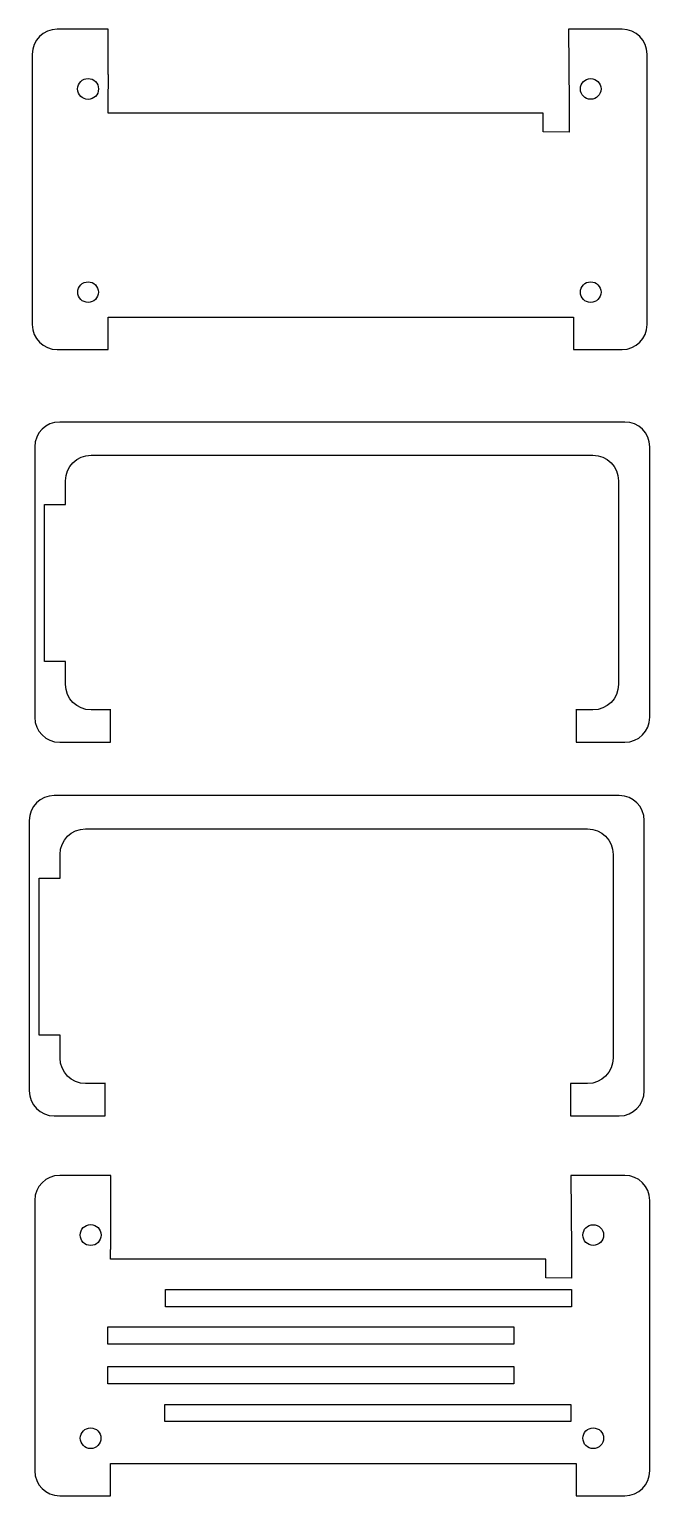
# Model space of a CAD drawing. Extents: x 21 to 94, y 105 to 277.
import ezdxf

# ---------------------------------------------------------------- set-up
doc = ezdxf.new("R2010")
doc.units = 0
doc.layers.add('pi_zero_case_v2', color=7, linetype='CONTINUOUS')

msp = doc.modelspace()

# ---------------------------------------------------------------- linework, layer by layer
at = {"layer": 'pi_zero_case_v2', "color": 7}
for points in [[(90.445607, 276.657679), (84.128681, 276.657679), (84.207505, 267.948478), (84.204198, 267.908792), (84.204198, 264.584962), (81.17527, 264.625201), (81.17527, 266.819589), (30.104072, 266.819589), (30.111237, 267.950132), (30.112891, 267.943516), (30.146515, 271.338452), (30.136592, 271.338452), (30.136592, 276.657679), (24.128898, 276.657679), (24.128898, 276.657679)], [(21.201944, 273.730726), (21.201944, 241.993403)], [(93.372562, 241.993403), (93.372562, 273.730726)], [(27.761406, 270.887007), (27.761406, 270.887007)], [(86.748056, 270.873226), (86.748056, 270.873226)], [(27.761406, 247.02159), (27.761406, 247.02159)], [(86.748056, 247.023244), (86.748056, 247.023244)], [(24.128898, 239.066451), (30.10793, 239.066451), (30.10793, 242.8533), (84.729506, 242.8533), (84.729506, 239.066451), (90.445607, 239.066451)], [(90.744918, 230.564507), (24.428208, 230.564507), (24.428208, 230.564507)], [(21.501254, 227.638105), (21.501254, 195.900232)], [(93.67187, 195.900232), (93.67187, 227.638105)], [(28.106467, 226.666312), (87.015947, 226.666312)], [(25.112266, 199.761495), (25.112266, 202.440402), (22.659357, 202.440402), (22.659357, 220.877449), (25.112266, 220.877449), (25.112266, 223.670458)], [(90.0118, 223.670458), (90.0118, 199.761495)], [(24.428208, 192.973277), (30.407791, 192.973277), (30.407791, 196.760126), (30.427083, 196.760126), (30.427083, 196.765638), (28.106467, 196.765638)], [(87.015947, 196.765638), (85.010075, 196.765638), (85.010075, 196.760126), (85.028814, 196.760126), (85.028814, 192.973277), (90.744918, 192.973277)], [(90.109367, 186.708717), (23.792656, 186.708717), (23.792656, 186.708717)], [(20.865703, 183.782315), (20.865703, 152.044442)], [(27.470916, 182.810523), (86.380396, 182.810523)], [(93.036319, 152.044442), (93.036319, 183.782315)], [(24.476715, 155.905705), (24.476715, 158.584612), (22.023806, 158.584612), (22.023806, 177.021659), (24.476715, 177.021659), (24.476715, 179.814116)], [(89.37625, 179.814116), (89.37625, 155.905705)], [(23.792656, 149.117487), (29.77224, 149.117487), (29.77224, 152.904337), (29.791533, 152.904337), (29.791533, 152.909849), (27.470916, 152.909849)], [(86.380396, 152.909849), (84.374522, 152.909849), (84.374522, 152.904337), (84.393264, 152.904337), (84.393264, 149.117487), (90.109367, 149.117487)], [(90.744918, 142.128079), (84.427991, 142.128079), (84.506813, 133.418326), (84.504059, 133.37864), (84.504059, 130.05481), (81.475131, 130.095049), (81.475131, 132.289437), (30.403382, 132.289437), (30.410548, 133.41998), (30.412752, 133.413365), (30.446376, 136.808851), (30.436453, 136.808851), (30.436453, 142.128079), (24.428208, 142.128079), (24.428208, 142.128079)], [(21.501254, 139.200574), (21.501254, 107.463251)], [(93.67187, 107.463251), (93.67187, 139.200574)], [(28.061268, 136.356855), (28.061268, 136.356855)], [(87.047917, 136.343074), (87.047917, 136.343074)], [(36.833858, 128.718112), (84.479254, 128.718112), (84.479254, 126.710036), (36.833858, 126.710036), (36.833858, 128.718112), (36.833858, 128.718112)], [(30.092495, 124.338707), (77.737341, 124.338707), (77.737341, 122.330631), (30.092495, 122.330631), (30.092495, 124.338707), (30.092495, 124.338707)], [(30.092495, 119.689208), (77.737341, 119.689208), (77.737341, 117.681129), (30.092495, 117.681129), (30.092495, 119.689208), (30.092495, 119.689208)], [(36.758894, 115.234836), (84.404287, 115.234836), (84.404287, 113.22676), (36.758894, 113.22676), (36.758894, 115.234836), (36.758894, 115.234836)], [(28.061268, 112.491438), (28.061268, 112.491438)], [(87.047917, 112.493092), (87.047917, 112.493092)], [(24.428208, 104.536299), (30.407791, 104.536299), (30.407791, 108.323149), (85.028814, 108.323149), (85.028814, 104.536299), (90.744918, 104.536299)]]:
    msp.add_lwpolyline(points, dxfattribs=at)
for points in [[(24.128898, 276.657679), (22.506825, 276.657679), (21.201944, 275.352798), (21.201944, 273.730726)], [(93.372562, 273.730726), (93.372562, 275.352798), (92.067679, 276.657679), (90.445607, 276.657679)], [(26.534952, 269.66), (26.534952, 270.336628), (27.084778, 270.887007), (27.761406, 270.887007)], [(27.761406, 270.887007), (28.439446, 270.887007), (28.98786, 270.336628), (28.98786, 269.66)], [(85.53428, 269.66), (85.53428, 270.329573), (86.078483, 270.873226), (86.748056, 270.873226)], [(86.748056, 270.873226), (87.419039, 270.873226), (87.962382, 270.329573), (87.962382, 269.66)], [(27.761406, 268.432444), (27.084778, 268.432444), (26.534952, 268.981961), (26.534952, 269.66)], [(28.98786, 269.66), (28.98786, 268.981961), (28.439446, 268.432444), (27.761406, 268.432444)], [(86.748056, 268.446225), (86.078483, 268.446225), (85.53428, 268.989017), (85.53428, 269.66)], [(87.962382, 269.66), (87.962382, 268.989017), (87.419039, 268.446225), (86.748056, 268.446225)], [(26.549835, 245.809468), (26.549835, 246.47904), (27.091834, 247.02159), (27.761406, 247.02159)], [(27.761406, 247.02159), (28.430979, 247.02159), (28.974079, 246.47904), (28.974079, 245.809468)], [(85.53428, 245.809468), (85.53428, 246.480451), (86.078483, 247.023244), (86.748056, 247.023244)], [(86.748056, 247.023244), (87.419039, 247.023244), (87.962382, 246.480451), (87.962382, 245.809468)], [(27.761406, 244.597896), (27.091834, 244.597896), (26.549835, 245.140954), (26.549835, 245.809468)], [(28.974079, 245.809468), (28.974079, 245.140954), (28.430979, 244.597896), (27.761406, 244.597896)], [(86.748056, 244.595139), (86.078483, 244.595139), (85.53428, 245.139543), (85.53428, 245.809468)], [(87.962382, 245.809468), (87.962382, 245.139543), (87.419039, 244.595139), (86.748056, 244.595139)], [(21.201944, 241.993403), (21.201944, 240.371684), (22.506825, 239.066451), (24.128898, 239.066451)], [(90.445607, 239.066451), (92.067679, 239.066451), (93.372562, 240.371684), (93.372562, 241.993403)], [(24.428208, 230.564507), (22.806135, 230.564507), (21.501254, 229.259824), (21.501254, 227.638105)], [(93.67187, 227.638105), (93.67187, 229.259824), (92.36699, 230.564507), (90.744918, 230.564507)], [(25.112266, 223.670458), (25.112266, 225.329925), (26.447353, 226.666312), (28.106467, 226.666312)], [(87.015947, 226.666312), (88.67506, 226.666312), (90.0118, 225.329925), (90.0118, 223.670458)], [(28.106467, 196.765638), (26.447353, 196.765638), (25.112266, 198.102381), (25.112266, 199.761495)], [(90.0118, 199.761495), (90.0118, 198.102381), (88.67506, 196.765638), (87.015947, 196.765638)], [(21.501254, 195.900232), (21.501254, 194.27816), (22.806135, 192.973277), (24.428208, 192.973277)], [(90.744918, 192.973277), (92.36699, 192.973277), (93.67187, 194.27816), (93.67187, 195.900232)], [(23.792656, 186.708717), (22.170584, 186.708717), (20.865703, 185.404035), (20.865703, 183.782315)], [(93.036319, 183.782315), (93.036319, 185.404035), (91.73144, 186.708717), (90.109367, 186.708717)], [(24.476715, 179.814116), (24.476715, 181.473582), (25.811802, 182.810523), (27.470916, 182.810523)], [(86.380396, 182.810523), (88.03951, 182.810523), (89.37625, 181.473582), (89.37625, 179.814116)], [(27.470916, 152.909849), (25.811802, 152.909849), (24.476715, 154.246591), (24.476715, 155.905705)], [(89.37625, 155.905705), (89.37625, 154.246591), (88.03951, 152.909849), (86.380396, 152.909849)], [(20.865703, 152.044442), (20.865703, 150.42237), (22.170584, 149.117487), (23.792656, 149.117487)], [(90.109367, 149.117487), (91.73144, 149.117487), (93.036319, 150.42237), (93.036319, 152.044442)], [(24.428208, 142.128079), (22.806135, 142.128079), (21.501254, 140.822646), (21.501254, 139.200574)], [(93.67187, 139.200574), (93.67187, 140.822646), (92.36699, 142.128079), (90.744918, 142.128079)], [(26.834262, 135.129849), (26.834262, 135.806476), (27.384639, 136.356855), (28.061268, 136.356855)], [(28.061268, 136.356855), (28.739307, 136.356855), (29.287721, 135.806476), (29.287721, 135.129849)], [(85.834141, 135.129849), (85.834141, 135.799421), (86.378344, 136.343074), (87.047917, 136.343074)], [(87.047917, 136.343074), (87.7189, 136.343074), (88.261692, 135.799421), (88.261692, 135.129849)], [(28.061268, 133.902292), (27.384639, 133.902292), (26.834262, 134.45181), (26.834262, 135.129849)], [(29.287721, 135.129849), (29.287721, 134.45181), (28.739307, 133.902292), (28.061268, 133.902292)], [(87.047917, 133.916073), (86.378344, 133.916073), (85.834141, 134.458865), (85.834141, 135.129849)], [(88.261692, 135.129849), (88.261692, 134.458865), (87.7189, 133.916073), (87.047917, 133.916073)], [(26.849696, 111.279316), (26.849696, 111.948889), (27.391695, 112.491438), (28.061268, 112.491438)], [(28.061268, 112.491438), (28.73084, 112.491438), (29.27339, 111.948889), (29.27339, 111.279316)], [(85.834141, 111.279316), (85.834141, 111.9503), (86.378344, 112.493092), (87.047917, 112.493092)], [(87.047917, 112.493092), (87.7189, 112.493092), (88.261692, 111.9503), (88.261692, 111.279316)], [(28.061268, 110.067745), (27.391695, 110.067745), (26.849696, 110.610802), (26.849696, 111.279316)], [(29.27339, 111.279316), (29.27339, 110.610802), (28.73084, 110.067745), (28.061268, 110.067745)], [(87.047917, 110.064987), (86.378344, 110.064987), (85.834141, 110.609391), (85.834141, 111.279316)], [(88.261692, 111.279316), (88.261692, 110.609391), (87.7189, 110.064987), (87.047917, 110.064987)], [(21.501254, 107.463251), (21.501254, 105.841532), (22.806135, 104.536299), (24.428208, 104.536299)], [(90.744918, 104.536299), (92.36699, 104.536299), (93.67187, 105.841532), (93.67187, 107.463251)]]:
    msp.add_open_spline(points, degree=3, dxfattribs=at)

doc.saveas('drawing.dxf')
